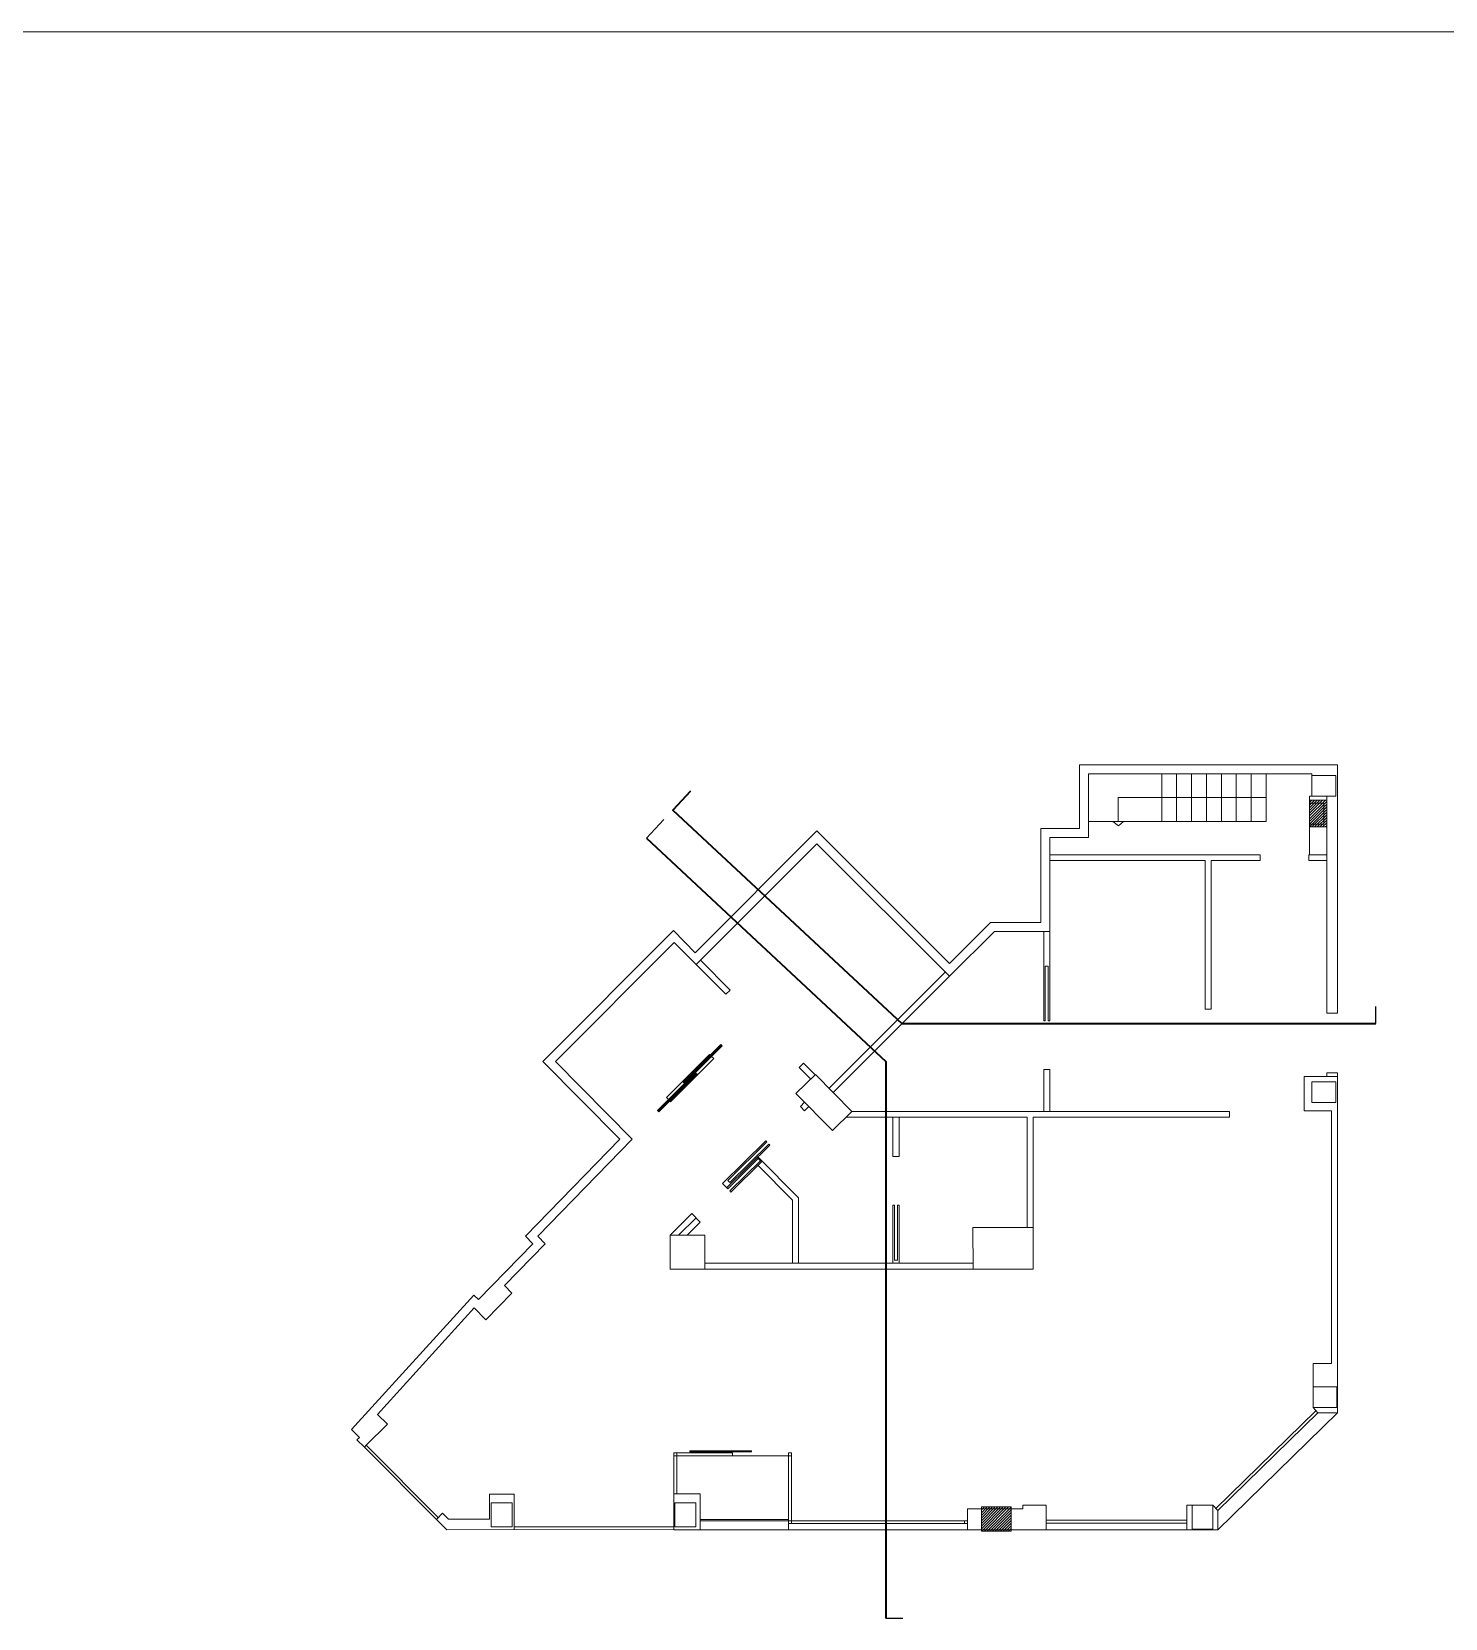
# Model space of a CAD drawing. Header units: millimetres. Extents: x -177 to 251, y 63 to 264.
# Drawn here: x 170.99 to 181.07, y 101.02 to 112.33 of the extents above; entities that cross this region are included whole.
import ezdxf

# ---------------------------------------------------------------- set-up
doc = ezdxf.new("R2010")
doc.units = ezdxf.units.MM
doc.header["$LTSCALE"] = 0.01
for name, color, linetype, lineweight in [('ARQ_PROYECCION', 3, 'Continuous', 9), ('ARQ_SECCION', 1, 'Continuous', 25), ('Z_CARÁTULA', 7, 'Continuous', 9)]:
    doc.layers.add(name, color=color, linetype=linetype, lineweight=lineweight)

msp = doc.modelspace()

# ---------------------------------------------------------------- hatches: boundary and pattern name
at = {"layer": 'ARQ_PROYECCION', "ltscale": 0.5}
h = msp.add_hatch(dxfattribs=at)
h.set_pattern_fill('LINE', color=256, scale=0.00425, angle=45)
h.set_pattern_definition([(45, (107.286254, 23.201878), (-0.0095415221, 0.0095415221), [])])
h.paths.add_polyline_path([(180.201, 106.831), (180.099, 106.831), (180.099, 106.682), (180.201, 106.682)])
h.paths.add_polyline_path([(180.222, 106.852), (180.099, 106.852), (180.099, 106.831), (180.201, 106.831), (180.201, 106.682), (180.099, 106.682), (180.099, 106.661), (180.222, 106.661)])
h = msp.add_hatch(dxfattribs=at)
h.set_pattern_fill('LINE', color=256, scale=0.00425, angle=45)
h.set_pattern_definition([(45, (74.326063, 23.201878), (-0.0095415221, 0.0095415221), [])])
h.paths.add_polyline_path([(177.759, 101.638), (177.971, 101.638), (177.971, 101.811), (177.759, 101.811)])

# ---------------------------------------------------------------- linework, layer by layer
for p, q in [((179.045, 106.701), (179.045, 107.041)), ((179.151, 106.701), (179.151, 107.041)), ((179.257, 106.701), (179.257, 107.041)), ((179.364, 106.701), (179.364, 107.041)), ((179.47, 106.701), (179.47, 107.041)), ((179.576, 106.701), (179.576, 107.041)), ((179.682, 106.701), (179.682, 107.041)), ((179.789, 106.701), (179.789, 107.041)), ((179.789, 106.871), (178.734, 106.871)), ((178.734, 106.871), (178.734, 106.701)), ((180.099, 106.88), (180.099, 106.463)), ((180.286, 106.88), (180.099, 106.88)), ((179.789, 106.701), (178.522, 106.701)), ((178.695, 106.701), (178.736, 106.669)), ((178.736, 106.669), (178.773, 106.701)), ((178.246, 105.278), (178.246, 106.587)), ((178.246, 106.463), (179.746, 106.463)), ((179.355, 106.421), (178.246, 106.421)), ((179.355, 106.421), (179.355, 105.362)), ((179.746, 106.421), (179.398, 106.421)), ((179.398, 106.421), (179.398, 105.362)), ((179.746, 106.421), (179.746, 106.463)), ((180.095, 106.463), (180.222, 106.463)), ((180.095, 106.421), (180.095, 106.463)), ((180.095, 106.421), (180.222, 106.421)), ((178.203, 105.278), (178.203, 105.915)), ((175.966, 105.498), (175.754, 105.71)), ((175.724, 105.68), (175.936, 105.468)), ((177.5, 105.626), (176.672, 104.797)), ((177.53, 105.596), (176.702, 104.767)), ((178.214, 105.278), (178.214, 105.669)), ((178.214, 105.669), (178.235, 105.669)), ((178.235, 105.278), (178.235, 105.669)), ((175.936, 105.468), (175.966, 105.498)), ((178.203, 105.278), (178.214, 105.278)), ((178.235, 105.278), (178.246, 105.278)), ((179.398, 105.362, 0.935), (179.355, 105.362, 0.935)), ((175.449, 104.639), (175.909, 105.1)), ((175.512, 104.731), (175.819, 105.039)), ((175.63, 104.839), (175.9, 105.109)), ((175.634, 104.834), (175.904, 105.105)), ((175.819, 105.039), (175.824, 105.033)), ((175.9, 105.109), (175.909, 105.1)), ((175.542, 104.701), (175.849, 105.009)), ((175.833, 105.024), (175.849, 105.009)), ((176.459, 104.945), (176.489, 104.975)), ((176.541, 104.863), (176.459, 104.945)), ((176.572, 104.893), (176.489, 104.975)), ((178.203, 104.632), (178.203, 104.93)), ((178.203, 104.93), (178.246, 104.93)), ((178.246, 104.632), (178.246, 104.93)), ((175.453, 104.635), (175.724, 104.906)), ((175.458, 104.63), (175.728, 104.901)), ((175.639, 104.829), (175.648, 104.82)), ((175.729, 104.901), (175.738, 104.892)), ((180.222, 104.882), (180.222, 104.908)), ((180.299, 104.908), (180.222, 104.908)), ((175.512, 104.731), (175.526, 104.717)), ((175.535, 104.708), (175.542, 104.701)), ((176.498, 104.697), (176.468, 104.667)), ((175.449, 104.639), (175.458, 104.63)), ((176.468, 104.667), (176.498, 104.637)), ((176.528, 104.667), (176.498, 104.637)), ((178.084, 104.59), (176.792, 104.59)), ((179.529, 104.632), (176.835, 104.632)), ((177.128, 104.59), (177.128, 104.311)), ((177.171, 104.59), (177.171, 104.311)), ((178.084, 103.803), (178.084, 104.59)), ((178.127, 103.803), (178.127, 104.59)), ((179.529, 104.59), (178.127, 104.59)), ((179.529, 104.59), (179.529, 104.632)), ((176.22, 104.422), (175.912, 104.118)), ((176.25, 104.392), (175.941, 104.087)), ((176.227, 104.415), (175.949, 104.14)), ((176.242, 104.399), (175.964, 104.125)), ((176.22, 104.422), (176.227, 104.415)), ((176.242, 104.399), (176.25, 104.392)), ((176.167, 104.295), (175.949, 104.08)), ((176.182, 104.28), (175.964, 104.065)), ((176.189, 104.272), (175.971, 104.057)), ((176.189, 104.272), (176.159, 104.302)), ((176.165, 104.308), (176.455, 104.015)), ((176.165, 104.248), (176.412, 103.998)), ((177.128, 104.311), (177.171, 104.311)), ((175.949, 104.14), (175.964, 104.125)), ((175.949, 104.08), (175.912, 104.118)), ((175.971, 104.057), (175.964, 104.065)), ((176.455, 104.015), (176.455, 103.55)), ((175.694, 103.903), (175.539, 103.75)), ((175.753, 103.842), (175.694, 103.903)), ((176.412, 103.998), (176.412, 103.55)), ((177.128, 103.963), (177.128, 103.55)), ((177.128, 103.963), (177.139, 103.963)), ((177.139, 103.963), (177.139, 103.572)), ((177.16, 103.963), (177.16, 103.572)), ((177.16, 103.963), (177.171, 103.963)), ((177.171, 103.963), (177.171, 103.55)), ((175.724, 103.873), (175.599, 103.75)), ((175.753, 103.842), (175.66, 103.75)), ((177.139, 103.572), (177.16, 103.572)), ((177.699, 103.55), (175.787, 103.55)), ((179.431, 101.8), (180.145, 102.497)), ((179.445, 101.785), (180.159, 102.482)), ((179.445, 101.648), (180.299, 102.481)), ((175.984, 102.196), (175.565, 102.196)), ((176.404, 102.175), (175.565, 102.175)), ((175.586, 102.196), (175.586, 101.903)), ((175.984, 102.175), (175.984, 102.196)), ((176.404, 102.196), (176.383, 102.196)), ((176.383, 102.196), (176.383, 101.646)), ((176.404, 101.693), (176.404, 102.196)), ((176.383, 101.72), (175.752, 101.72)), ((177.659, 101.712), (175.752, 101.712)), ((177.638, 101.693), (177.638, 101.712))]:
    msp.add_line(p, q, dxfattribs=at)
for points in [[(180.222, 106.88), (180.222, 105.333), (180.299, 105.333), (180.299, 107.105), (178.458, 107.105), (178.458, 106.65), (178.182, 106.65), (178.182, 105.979), (177.824, 105.979), (177.532, 105.687), (176.585, 106.633), (175.718, 105.764), (175.562, 105.923), (174.631, 104.989), (175.179, 104.433), (174.507, 103.743), (174.559, 103.688), (174.171, 103.29), (174.138, 103.322), (173.267, 102.362), (173.323, 102.306), (173.305, 102.289), (173.358, 102.236)], [(178.246, 106.587), (178.522, 106.587), (178.522, 107.041), (180.116, 107.041), (180.116, 106.88)], [(180.286, 106.88), (180.286, 107.029), (180.116, 107.029)], [(180.222, 106.852), (180.099, 106.852)], [(180.099, 106.831), (180.201, 106.831), (180.201, 106.682), (180.099, 106.682)], [(180.099, 106.661), (180.222, 106.661)], [(173.371, 102.25), (173.522, 102.4), (173.451, 102.47), (174.14, 103.23), (174.224, 103.146), (174.41, 103.335), (174.357, 103.39), (174.648, 103.688), (174.595, 103.742), (175.268, 104.433), (174.721, 104.989), (175.567, 105.838), (175.724, 105.68), (176.584, 106.541), (177.53, 105.596), (177.851, 105.915), (178.246, 105.915)], [(180.299, 104.882), (180.061, 104.882), (180.061, 104.636), (180.256, 104.636), (180.256, 102.834), (180.124, 102.834), (180.124, 102.519), (180.158, 102.481), (180.299, 102.481), (180.299, 104.908)], [(177.699, 103.507), (177.698, 103.803), (178.127, 103.803), (178.127, 103.507)], [(178.127, 103.507), (175.539, 103.507), (175.539, 103.75), (175.787, 103.75), (175.787, 103.507)], [(180.124, 102.519), (180.294, 102.519), (180.294, 102.668), (180.124, 102.668)], [(173.371, 102.25), (173.885, 101.736), (173.872, 101.722), (173.358, 102.236), (173.371, 102.25)], [(179.445, 101.648), (175.565, 101.648), (175.565, 102.196)], [(173.872, 101.722), (173.945, 101.648), (174.425, 101.65), (174.425, 101.902), (174.251, 101.902), (174.251, 101.724), (173.957, 101.724), (173.915, 101.766), (173.872, 101.722)], [(175.565, 101.903), (175.752, 101.903), (175.752, 101.648)], [(178.22, 101.648), (178.22, 101.822), (178.055, 101.822), (178.055, 101.797), (177.659, 101.797), (177.659, 101.648)], [(179.41, 101.822), (179.224, 101.822), (179.224, 101.648)], [(179.262, 101.822), (179.262, 101.652), (179.41, 101.652), (179.41, 101.822)], [(179.445, 101.648), (179.445, 101.785), (179.41, 101.822)], [(174.425, 101.669), (175.565, 101.668)], [(175.565, 101.648), (174.425, 101.65)], [(177.659, 101.693), (176.383, 101.693)], [(179.224, 101.715), (178.22, 101.715)], [(179.224, 101.694), (178.22, 101.694)]]:
    msp.add_lwpolyline(points, dxfattribs=at)
for points in [[(176.436, 104.759), (176.697, 104.496), (176.835, 104.632), (176.575, 104.896)], [(180.286, 104.695), (180.286, 104.844), (180.116, 104.844), (180.116, 104.695)], [(176.12, 102.203), (175.68, 102.203), (175.68, 102.211), (176.12, 102.211)], [(174.262, 101.669), (174.411, 101.669), (174.411, 101.839), (174.262, 101.839)], [(175.573, 101.669), (175.722, 101.669), (175.722, 101.839), (175.573, 101.839)], [(177.759, 101.638), (177.971, 101.638), (177.971, 101.811), (177.759, 101.811)]]:
    msp.add_lwpolyline(points, close=True, dxfattribs=at)
at = {"layer": 'ARQ_SECCION'}
for p, q in [((175.369, 106.58), (175.494, 106.714)), ((180.573, 105.258), (180.573, 105.38)), ((177.077, 101.016), (177.199, 101.016))]:
    msp.add_line(p, q, dxfattribs=at)
at = {"layer": 'ARQ_SECCION', "lineweight": 35}
for points in [[(175.683, 106.916), (175.558, 106.782), (177.192, 105.258), (180.573, 105.258)], [(175.369, 106.58), (177.077, 104.988), (177.077, 101.016)]]:
    msp.add_lwpolyline(points, dxfattribs=at)
at = {"layer": 'Z_CARÁTULA'}
msp.add_line((151.02, 112.334), (251.43, 112.334), dxfattribs=at)

doc.saveas('drawing.dxf')
